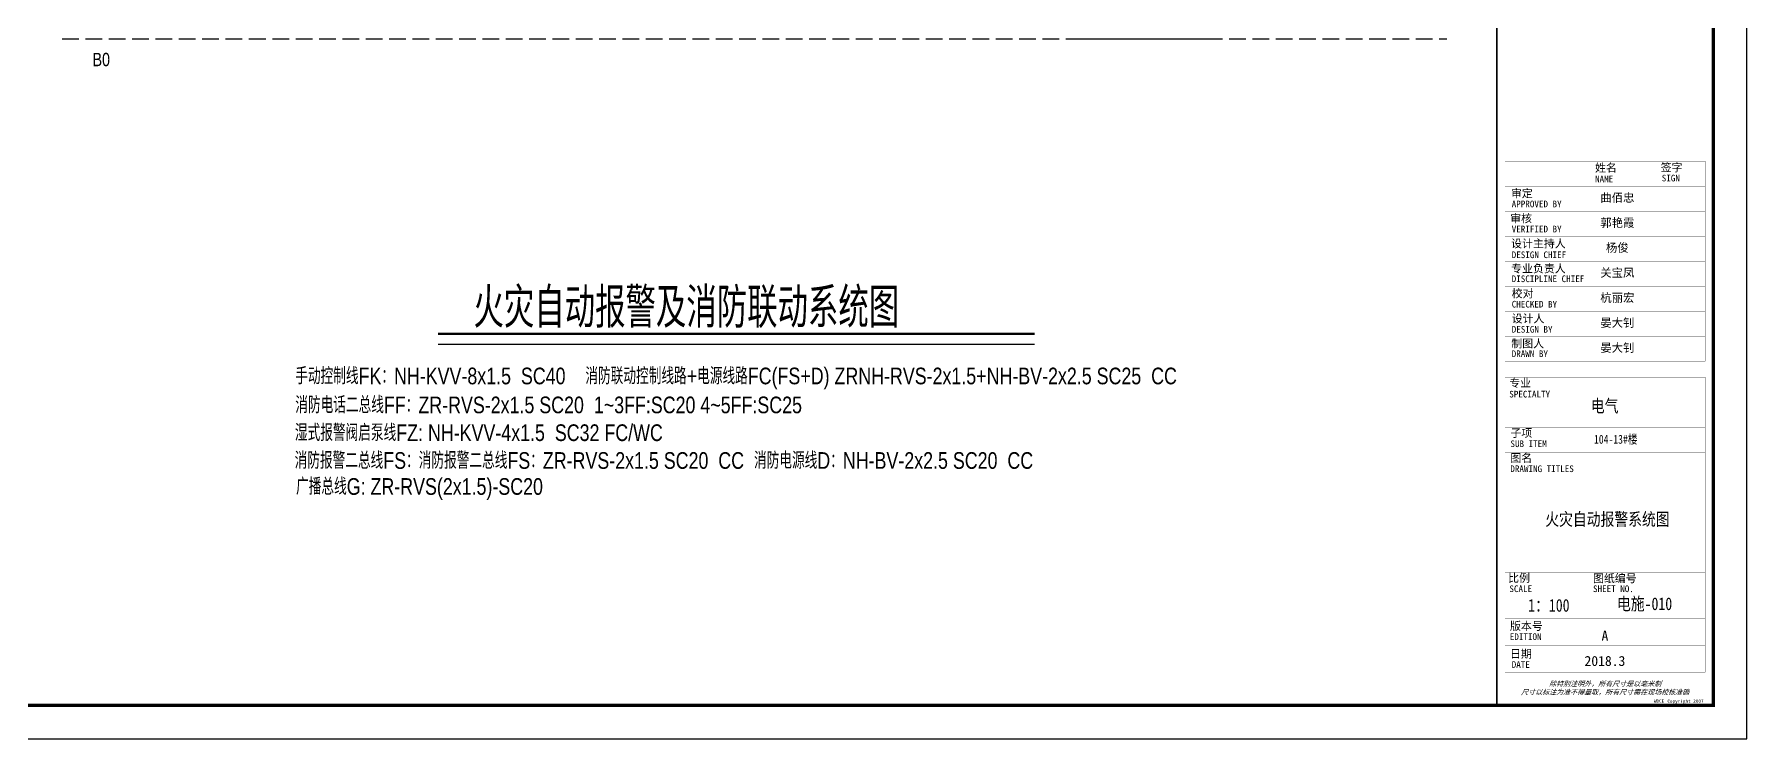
# Model space of a CAD drawing. Extents: x -54686 to 596156, y -555137 to 71395.
# Drawn here: x 392635 to 443997, y -483226 to -462090 of the extents above; entities that cross this region are included whole.
import ezdxf
from ezdxf.enums import TextEntityAlignment as Align

# ---------------------------------------------------------------- set-up
doc = ezdxf.new("R2010")
doc.units = 0
doc.header["$LTSCALE"] = 1000
doc.linetypes.add('CONTINOUS', pattern=[0])
doc.linetypes.add('DASH', pattern=[0.35, 0.25, -0.1])
doc.layers.get('0').update_dxf_attribs({"linetype": 'CONTINUOUS'})
for name, color, linetype in [('LAYER1', 7, 'CONTINOUS'), ('SHEET_TEXT', 7, 'CONTINUOUS'), ('TEL_TEXT', 3, 'CONTINUOUS'), ('TEL_TITLE', 6, 'CONTINUOUS')]:
    doc.layers.add(name, color=color, linetype=linetype)
doc.layers.add('PUB_TEXT', color=7, linetype='CONTINUOUS', plot=False)
doc.styles.add('_HZTXT', font='ROS', dxfattribs={"width": 0.8, "bigfont": 'JD'})
doc.styles.add('H-图名', font='', dxfattribs={"width": 0.8, "height": 9})
doc.styles.add('华文细黑', font='STXIHEI.TTF', dxfattribs={"height": 10})
doc.styles.get('H-图名').set_extended_font_data('SimSun')

# ---------------------------------------------------------------- blocks, each defined once
blk = doc.blocks.new('WDCE Copyright200X')
at = {"const_width": 0.016}
blk.add_lwpolyline([(-10.6, 1.26, 1), (-11.4, 1.26, 1)], format="xyb", close=True, dxfattribs=at)
at = {"style": '华文细黑'}
for s, p in [('WDCE ', (-11.46, 0.5)), ('     Copyright ', (-3.51, 0.5))]:
    blk.add_text(s, height=1, dxfattribs=at).set_placement(p, align=Align.BOTTOM_RIGHT)
blk.add_text('c', height=0.6, dxfattribs=at).set_placement((-11.04, 1.35), align=Align.MIDDLE_CENTER)
blk.add_attdef('200X', text='', height=1, dxfattribs=at).set_placement((-0.45, 0.5), align=Align.BOTTOM_RIGHT)

msp = doc.modelspace()

# ---------------------------------------------------------------- linework, layer by layer
for p, q in [((423649, -462224), (427817, -462224)), ((404747, -471391), (422636, -471391))]:
    msp.add_line(p, q)
at = {"const_width": 50}
msp.add_lwpolyline([(436497, -482226), (442997, -482226), (442997, -432176), (436497, -432176)], close=True, dxfattribs=at)
for points, const_width in [([(436747, -471900), (442747, -471900), (442747, -465900), (436747, -465900), (436747, -471900)], 5), ([(439247, -465900), (439247, -471900)], 5), ([(440997, -465900), (440997, -471900)], 5), ([(436747, -466650), (442747, -466650)], 5), ([(436747, -467400), (442747, -467400)], 5), ([(436747, -468150), (442747, -468150)], 5), ([(436747, -468900), (442747, -468900)], 5), ([(436747, -469650), (442747, -469650)], 5), ([(436747, -470400), (442747, -470400)], 5), ([(404747, -471080), (422636, -471080)], 75), ([(436747, -471150), (442747, -471150)], 5), ([(436747, -472376), (442747, -472376), (442747, -481226), (436747, -481226), (436747, -472376)], 5), ([(436747, -473876), (442747, -473876)], 5), ([(436747, -474626), (442747, -474626)], 5), ([(436747, -478226), (442747, -478226)], 5), ([(439247, -478226), (439247, -479626)], 5), ([(436747, -479626), (442747, -479626)], 5), ([(436747, -480426), (442747, -480426)], 5)]:
    msp.add_lwpolyline(points, dxfattribs=dict(const_width=const_width))
at = {"layer": 'LAYER1', "linetype": 'DASH', "ltscale": 2}
msp.add_line((393476, -462224), (434997, -462224), dxfattribs=at)
at = {"layer": 'TEL_TITLE', "color": 6}
msp.add_lwpolyline([(359897, -483226), (443997, -483226), (443997, -423826), (359897, -423826)], close=True, dxfattribs=at)
at = {"layer": 'TEL_TITLE', "color": 6, "const_width": 100}
msp.add_lwpolyline([(362397, -482226), (442997, -482226), (442997, -424826), (362397, -424826)], close=True, dxfattribs=at)

# ---------------------------------------------------------------- block references
at = {"xscale": 100, "yscale": 100, "zscale": 100}
msp.add_blockref('WDCE Copyright200X', (442747, -482226), dxfattribs=at).add_auto_attribs({'200X': '2007'})

# ---------------------------------------------------------------- texts
at = {"style": '华文细黑'}
for s, height, p in [('姓名', 240, (439446, -465978)), ('NAME', 200, (439447, -466330)), ('签字', 240, (441416, -465969)), ('SIGN', 200, (441447, -466306)), ('审定', 240, (436924, -466745)), ('APPROVED BY', 200, (436947, -467082)), ('审核', 240, (436901, -467496)), ('VERIFIED BY', 200, (436947, -467834)), ('设计主持人', 240, (436929, -468250)), ('DESIGN CHIEF', 200, (436947, -468607)), ('专业负责人', 240, (436930, -469000)), ('DISCIPLINE CHIEF', 200, (436947, -469327)), ('校对', 240, (436947, -469750)), ('CHECKED BY', 200, (436947, -470089)), ('设计人', 240, (436947, -470500)), ('DESIGN BY', 200, (436947, -470843)), ('制图人', 240, (436936, -471250)), ('DRAWN BY', 200, (436947, -471576)), ('专业', 240, (436874, -472433)), ('SPECIALTY', 200, (436874, -472788)), ('子项', 240, (436909, -473934)), ('SUB ITEM', 200, (436909, -474276)), ('DRAWING TITLES', 200, (436906, -475026)), ('图名', 240, (436906, -474685)), ('比例', 240, (436841, -478284)), ('SCALE', 200, (436878, -478626)), ('SHEET NO.', 200, (439386, -478626)), ('图纸编号', 240, (439386, -478293)), ('版本号', 240, (436896, -479723)), ('EDITION', 200, (436890, -480065)), ('日期', 240, (436896, -480557)), ('DATE', 200, (436947, -480899))]:
    msp.add_text(s, height=height, dxfattribs=at).set_placement(p, align=Align.TOP_LEFT)
at = {"color": 4, "style": '华文细黑'}
for s, p in [('A', (439743, -480285)), ('2018.3', (439743, -481041))]:
    msp.add_text(s, height=300, dxfattribs=at).set_placement(p, align=Align.CENTER)
at = {"style": '华文细黑', "oblique": 20}
for s, p in [('尺寸以标注为准不得量取，所有尺寸需在现场校核准确', (439747, -481826)), ('除特别注明外，所有尺寸是以毫米制', (439747, -481576))]:
    msp.add_text(s, height=150, dxfattribs=at).set_placement(p, align=Align.MIDDLE_CENTER)
at = {"layer": 'PUB_TEXT', "style": '_HZTXT', "width": 0.8}
msp.add_text('火灾自动报警及消防联动系统图', height=1200, rotation=0, dxfattribs=at).set_placement((405808, -470894, -39448))
at = {"layer": 'SHEET_TEXT', "style": '华文细黑'}
for tag, p in [('曲佰忠', (440115, -466871)), ('郭艳霞', (440115, -467621)), ('杨俊', (440115, -468371)), ('关宝凤', (440115, -469121)), ('杭丽宏', (440115, -469871)), ('晏大钊', (440115, -470621)), ('晏大钊', (440115, -471371))]:
    msp.add_attdef(tag, text='', height=250, dxfattribs=at).set_placement(p, align=Align.TOP_CENTER)
at = {"layer": 'TEL_TEXT', "ltscale": 2, "style": '_HZTXT', "width": 0.8}
msp.add_text('B0', height=400, dxfattribs=at).set_placement((394384, -463049))
at = {"layer": 'TEL_TEXT', "width": 0.8}
for s, height, style, p in [('手动控制线FK：NH-KVV-8x1.5  SC40    消防联动控制线路+电源线路FC(FS+D) ZRNH-RVS-2x1.5+NH-BV-2x2.5 SC25  CC', 500, '_HZTXT', (400463, -472592)), ('消防电话二总线FF：ZR-RVS-2x1.5 SC20  1~3FF:SC20 4~5FF:SC25 ', 500, '_HZTXT', (400463, -473461)), ('电气', 379.7, 'H-图名', (439320, -473431)), ('湿式报警阀启泵线FZ: NH-KVV-4x1.5  SC32 FC/WC', 500, '_HZTXT', (400453, -474294)), ('消防报警二总线FS：消防报警二总线FS：ZR-RVS-2x1.5 SC20  CC  消防电源线D：NH-BV-2x2.5 SC20  CC', 500, '_HZTXT', (400443, -475128)), ('104-13#楼', 265.8, 'H-图名', (439416, -474375)), ('广播总线G: ZR-RVS(2x1.5)-SC20', 500, '_HZTXT', (400487, -475908)), ('火灾自动报警系统图', 379.7, 'H-图名', (437954, -476829)), ('1：100', 379.7, 'H-图名', (437441, -479413)), ('电施-010', 379.7, 'H-图名', (440105, -479366))]:
    msp.add_text(s, height=height, dxfattribs=dict(at, style=style)).set_placement(p)

doc.saveas('drawing.dxf')
